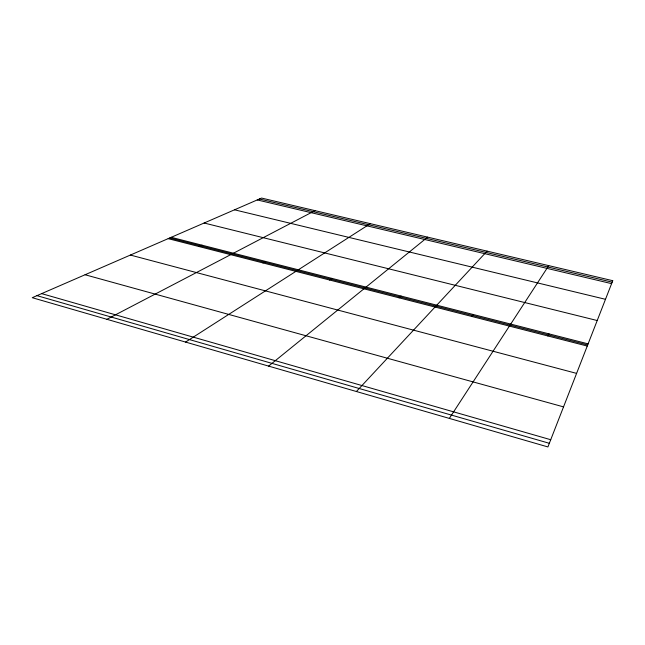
<?xml version="1.0" encoding="UTF-8"?>
<svg xmlns="http://www.w3.org/2000/svg" width="645" height="645" viewBox="0 0 645 645"><rect width="100%" height="100%" fill="white"/><g stroke="black" fill="none" stroke-linecap="round" stroke-linejoin="round"><path stroke-width="0.97" d="M547.871 335.964L548.96 333.86M449.339 418.412L548.734 265.635M471.793 316.461L473.317 314.526M356.395 391.507L487.08 251.131M399.086 297.829L401.005 296.047M268.61 366.102L427.643 237.142M329.531 279.994L331.812 278.358M185.566 342.076L370.311 223.654M262.934 262.926L265.547 261.418M106.893 319.307L314.986 210.641M199.103 246.567L202.022 245.181M259.411 198.991L612.178 282.163M257.25 199.934L611.605 283.639M234.522 209.81L605.494 299.304M204.126 223.017L597.214 320.525M171.231 237.312L588.111 343.866M169.708 237.973L587.684 344.962M168.176 238.642L587.256 346.059M130.395 255.057L576.598 373.391M85.076 274.746L563.528 406.882M41.651 293.62L550.725 439.721M36.983 295.644L549.33 443.3M612.75 280.696L547.911 446.937L32.25 297.7L261.548 198.063L612.75 280.696"/></g></svg>
